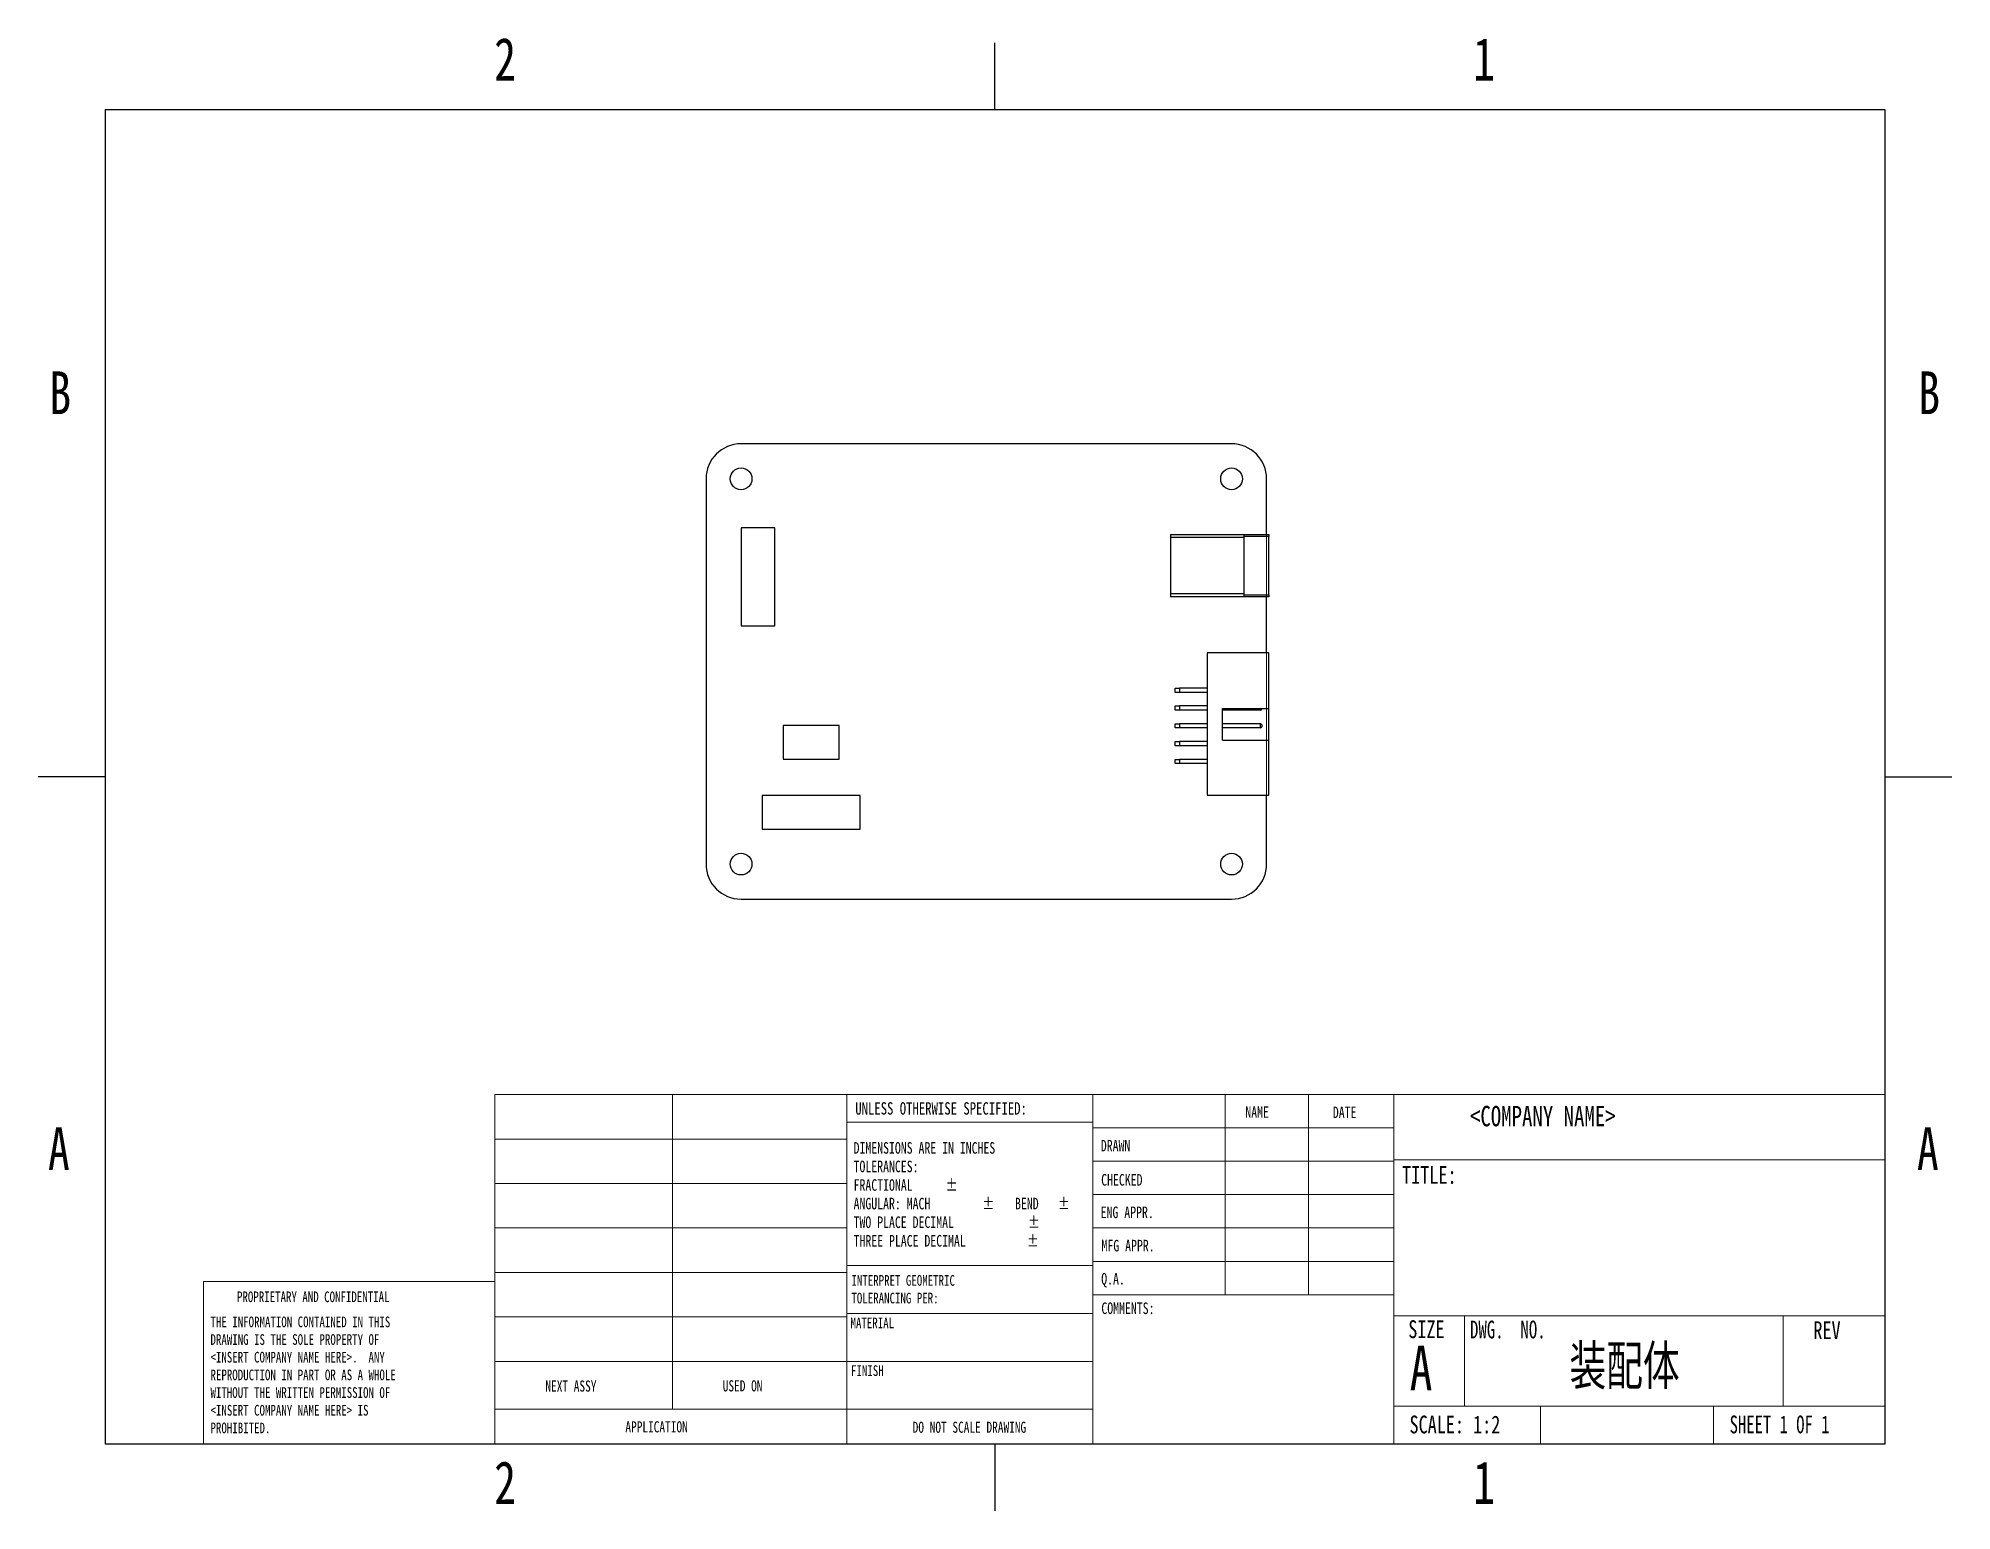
# Model space of a CAD drawing. Header units: millimetres. Extents: x 3 to 276, y 3 to 213.
import ezdxf

# ---------------------------------------------------------------- set-up
doc = ezdxf.new("R2010")
doc.units = ezdxf.units.MM
doc.styles.add('SLDTEXTSTYLE0', font='TXT', dxfattribs={"width": 0.75})
doc.styles.add('SLDTEXTSTYLE1', font='TXT', dxfattribs={"width": 0.694444})
doc.styles.add('SLDTEXTSTYLE2', font='TXT', dxfattribs={"width": 0.75, "bigfont": 'bigfont'})
doc.styles.add('SLDTEXTSTYLE3', font='TXT', dxfattribs={"width": 0.6875})

# ---------------------------------------------------------------- blocks, each defined once
blk = doc.blocks.new('SW_NOTE_0')
at = {"color": 0, "linetype": 'Continuous', "lineweight": 0, "char_height": 1.524, "attachment_point": 1, "style": 'SLDTEXTSTYLE0'}
for s, insert in [('INTERPRET GEOMETRIC', (0, 1.96)), ('TOLERANCING PER:', (0, -0.56))]:
    blk.add_mtext(s, dxfattribs=dict(at, insert=insert))
blk = doc.blocks.new('SW_NOTE_1')
at = {"color": 0, "linetype": 'Continuous', "lineweight": 0, "char_height": 1.651, "attachment_point": 1, "style": 'SLDTEXTSTYLE0'}
for s, insert in [('DIMENSIONS ARE IN INCHES', (0, 2.13)), ('TOLERANCES:', (0, -0.52)), ('FRACTIONAL', (0, -3.17)), ('%%p', (13.15, -3.17)), ('ANGULAR: MACH', (0, -5.82)), ('%%p', (18.37, -5.82)), ('BEND', (23.04, -5.82)), ('%%p', (29.16, -5.82)), ('TWO PLACE DECIMAL', (0, -8.48)), ('%%p', (24.88, -8.48)), ('THREE PLACE DECIMAL', (0, -11.13)), ('%%p', (24.73, -11.13))]:
    blk.add_mtext(s, dxfattribs=dict(at, insert=insert))
blk = doc.blocks.new('SW_NOTE_2')
at = {"color": 0, "linetype": 'Continuous', "lineweight": 0, "char_height": 1.524, "attachment_point": 1, "style": 'SLDTEXTSTYLE0'}
for s, insert in [('THE INFORMATION CONTAINED IN THIS', (0, 1.96)), ('DRAWING IS THE SOLE PROPERTY OF', (0, -0.56)), ('<INSERT COMPANY NAME HERE>.  ANY', (0, -3.08)), ('WITHOUT THE WRITTEN PERMISSION OF', (0, -8.13)), ('REPRODUCTION IN PART OR AS A WHOLE', (0, -5.61)), ('<INSERT COMPANY NAME HERE> IS', (0, -10.66)), ('PROHIBITED.', (0, -13.18))]:
    blk.add_mtext(s, dxfattribs=dict(at, insert=insert))

msp = doc.modelspace()

# ---------------------------------------------------------------- linework, layer by layer
at = {"color": 7, "linetype": 'Continuous'}
for p, q in [((139.7, 203.2), (139.7, 212.72)), ((12.7, 203.2), (12.7, 12.7)), ((12.7, 203.2), (266.7, 203.2)), ((266.7, 203.2), (266.7, 12.7)), ((12.7, 107.95), (3.17, 107.95)), ((266.7, 107.95), (276.23, 107.95)), ((266.7, 12.7), (12.7, 12.7)), ((139.7, 12.7), (139.7, 3.17))]:
    msp.add_line(p, q, dxfattribs=at)
at = {"color": 7, "linetype": 'Continuous', "lineweight": 25}
for p, q in [((173.46, 155.49), (103.46, 155.49)), ((98.46, 150.49), (98.46, 95.49)), ((178.46, 142.54), (178.46, 150.49)), ((103.46, 143.49), (103.46, 129.49)), ((108.26, 143.49), (103.46, 143.49)), ((108.26, 129.49), (108.26, 143.49)), ((164.76, 142.54), (164.76, 142.09)), ((164.76, 142.54), (175.26, 142.54)), ((164.76, 142.09), (164.76, 134.09)), ((175.26, 142.09), (164.76, 142.09)), ((175.26, 142.24), (175.26, 142.54)), ((175.26, 142.54), (178.76, 142.54)), ((178.76, 142.24), (175.26, 142.24)), ((175.26, 133.94), (175.26, 142.24)), ((178.76, 142.54), (178.76, 142.24)), ((178.76, 133.94), (178.76, 142.24)), ((175.26, 134.09), (164.76, 134.09)), ((164.76, 134.09), (164.76, 133.64)), ((175.26, 133.94), (178.76, 133.94)), ((175.26, 133.64), (175.26, 133.94)), ((178.76, 133.94), (178.76, 133.64)), ((175.26, 133.64), (164.76, 133.64)), ((178.76, 133.64), (175.26, 133.64)), ((178.46, 125.64), (178.46, 133.64)), ((103.46, 129.49), (108.26, 129.49)), ((178.76, 125.64), (169.96, 125.64)), ((169.96, 125.64), (169.96, 105.34)), ((178.76, 117.69), (178.76, 125.64)), ((165.42, 120), (165.42, 120.6)), ((165.42, 120.6), (166.02, 120.6)), ((166.02, 120.6), (166.02, 120)), ((169.96, 120.6), (166.02, 120.6)), ((166.02, 120), (165.42, 120)), ((165.42, 117.46), (165.42, 118.06)), ((165.42, 118.06), (166.02, 118.06)), ((166.02, 117.46), (165.42, 117.46)), ((169.96, 120), (166.02, 120)), ((166.02, 118.06), (166.02, 117.46)), ((169.96, 118.06), (166.02, 118.06)), ((169.96, 117.46), (166.02, 117.46)), ((172.16, 117.69), (178.76, 117.69)), ((172.16, 113.19), (172.16, 117.69)), ((177.61, 117.46), (172.16, 117.46)), ((177.61, 117.46), (177.61, 117.69)), ((177.61, 117.46), (177.76, 117.61)), ((177.76, 117.69), (177.76, 117.61)), ((178.76, 113.19), (178.76, 117.69)), ((117.46, 115.29), (109.46, 115.29)), ((109.46, 115.29), (109.46, 110.49)), ((117.46, 110.49), (117.46, 115.29)), ((165.42, 114.92), (165.42, 115.52)), ((165.42, 115.52), (166.02, 115.52)), ((166.02, 114.92), (165.42, 114.92)), ((166.02, 115.52), (166.02, 114.92)), ((169.96, 115.52), (166.02, 115.52)), ((169.96, 114.92), (166.02, 114.92)), ((177.61, 115.52), (172.16, 115.52)), ((177.61, 114.92), (172.16, 114.92)), ((177.61, 114.92), (177.61, 115.52)), ((177.76, 115.37), (177.61, 115.52)), ((177.61, 114.92), (177.76, 115.07)), ((177.76, 115.37), (177.76, 115.07)), ((165.42, 112.38), (165.42, 112.98)), ((165.42, 112.98), (166.02, 112.98)), ((166.02, 112.38), (165.42, 112.38)), ((166.02, 112.98), (166.02, 112.38)), ((169.96, 112.98), (166.02, 112.98)), ((169.96, 112.38), (166.02, 112.38)), ((172.16, 113.19), (178.76, 113.19)), ((178.76, 105.34), (178.76, 113.19)), ((109.46, 110.49), (117.46, 110.49)), ((165.42, 109.84), (165.42, 110.44)), ((165.42, 110.44), (166.02, 110.44)), ((166.02, 109.84), (165.42, 109.84)), ((166.02, 110.44), (166.02, 109.84)), ((169.96, 110.44), (166.02, 110.44)), ((169.96, 109.84), (166.02, 109.84)), ((120.46, 105.29), (106.46, 105.29)), ((106.46, 105.29), (106.46, 100.49)), ((120.46, 100.49), (120.46, 105.29)), ((169.96, 105.34), (178.76, 105.34)), ((178.46, 95.49), (178.46, 105.34)), ((106.46, 100.49), (120.46, 100.49)), ((103.46, 90.49), (173.46, 90.49))]:
    msp.add_line(p, q, dxfattribs=at)
at = {"color": 7, "linetype": 'Continuous', "lineweight": 18}
for p, q in [((178.46, 150.49), (178.46, 95.49)), ((68.35, 12.7), (68.35, 62.59)), ((68.35, 62.59), (266.7, 62.59)), ((93.7, 62.59), (93.7, 17.69)), ((118.57, 12.7), (118.57, 62.59)), ((153.66, 62.59), (153.66, 12.7)), ((172.56, 62.59), (172.56, 34.02)), ((184.46, 62.59), (184.46, 34.02)), ((196.63, 62.59), (196.63, 12.7)), ((266.7, 62.59), (266.7, 12.7)), ((153.66, 58.67), (118.57, 58.67)), ((153.66, 57.83), (196.63, 57.83)), ((68.35, 56.24), (118.57, 56.24)), ((153.66, 53.07), (196.63, 53.07)), ((196.63, 53.27), (266.7, 53.27)), ((68.35, 49.89), (118.57, 49.89)), ((153.66, 48.31), (196.63, 48.31)), ((68.35, 43.54), (118.57, 43.54)), ((196.63, 43.54), (153.66, 43.54)), ((196.63, 38.78), (153.66, 38.78)), ((68.35, 35.92), (26.77, 35.92)), ((26.77, 12.7), (26.77, 35.92)), ((68.35, 37.19), (118.57, 37.19)), ((118.57, 38.19), (153.66, 38.19)), ((196.63, 34.02), (153.66, 34.02)), ((68.35, 30.84), (118.57, 30.84)), ((118.57, 31.34), (153.66, 31.34)), ((196.63, 30.98), (266.7, 30.98)), ((206.68, 30.98), (206.68, 18.11)), ((252.17, 30.98), (252.17, 18.11)), ((68.35, 24.49), (118.57, 24.49)), ((118.57, 24.48), (153.66, 24.48)), ((68.35, 17.69), (153.66, 17.69)), ((196.63, 18.11), (266.7, 18.11)), ((217.54, 18.11), (217.54, 12.7)), ((242.22, 18.11), (242.22, 12.7)), ((266.7, 12.7), (26.77, 12.7))]:
    msp.add_line(p, q, dxfattribs=at)
at = {"color": 7, "linetype": 'Continuous', "lineweight": 25}
for centre in [(103.46, 150.49), (173.46, 150.49), (103.46, 95.49), (173.46, 95.49)]:
    msp.add_circle(centre, 1.55, dxfattribs=at)
for centre, start, end in [((103.46, 150.49), 90, 180), ((173.46, 150.49), 0, 90), ((103.46, 95.49), 180, 270), ((173.46, 95.49), 270, 0)]:
    msp.add_arc(centre, 5, start, end, dxfattribs=at)

# ---------------------------------------------------------------- block references
at = {"color": 7, "linetype": 'Continuous', "lineweight": 0}
for name, p in [('SW_NOTE_1', (119.52, 53.67)), ('SW_NOTE_0', (119.21, 34.86)), ('SW_NOTE_2', (27.75, 28.94))]:
    msp.add_blockref(name, p, dxfattribs=at)

# ---------------------------------------------------------------- texts
for s, insert, char_height, attachment_point, style in [('2', (69.79, 213.45), 6.1, 2, 'SLDTEXTSTYLE0'), ('1', (209.49, 213.45), 6.1, 2, 'SLDTEXTSTYLE0'), ('B', (6.3, 165.82), 6.1, 2, 'SLDTEXTSTYLE0'), ('B', (273, 165.82), 6.1, 2, 'SLDTEXTSTYLE0'), ('UNLESS OTHERWISE SPECIFIED:', (119.76, 61.5), 1.778, 1, 'SLDTEXTSTYLE0'), ('NAME', (175.42, 60.92), 1.651, 1, 'SLDTEXTSTYLE0'), ('DATE', (187.91, 60.88), 1.651, 1, 'SLDTEXTSTYLE0'), ('<COMPANY NAME>', (207.48, 60.97), 2.9104, 1, 'SLDTEXTSTYLE0'), ('A', (6.11, 57.91), 6.1, 2, 'SLDTEXTSTYLE0'), ('A', (272.81, 57.91), 6.1, 2, 'SLDTEXTSTYLE0'), ('DRAWN', (154.8, 56.12), 1.651, 1, 'SLDTEXTSTYLE0'), ('TITLE:', (197.79, 52.39), 2.54, 1, 'SLDTEXTSTYLE0'), ('CHECKED', (154.85, 51.24), 1.651, 1, 'SLDTEXTSTYLE0'), ('ENG APPR.', (154.78, 46.6), 1.651, 1, 'SLDTEXTSTYLE0'), ('MFG APPR.', (154.9, 41.85), 1.651, 1, 'SLDTEXTSTYLE0'), ('Q.A.', (154.86, 37.12), 1.651, 1, 'SLDTEXTSTYLE0'), ('PROPRIETARY AND CONFIDENTIAL', (31.53, 34.48), 1.524, 1, 'SLDTEXTSTYLE0'), ('COMMENTS:', (154.88, 32.91), 1.651, 1, 'SLDTEXTSTYLE0'), ('MATERIAL', (119.08, 30.75), 1.524, 1, 'SLDTEXTSTYLE0'), ('SIZE', (198.68, 30.36), 2.54, 1, 'SLDTEXTSTYLE0'), ('DWG.  NO.', (207.48, 30.32), 2.54, 1, 'SLDTEXTSTYLE1'), ('REV', (256.48, 30.22), 2.54, 1, 'SLDTEXTSTYLE0'), ('\\M+19195\\M+1947A\\M+191CC', (229.54, 26.87), 6.35, 2, 'SLDTEXTSTYLE2'), ('A', (198.88, 26.72), 6.35, 1, 'SLDTEXTSTYLE0'), ('FINISH', (119.15, 23.94), 1.524, 1, 'SLDTEXTSTYLE0'), ('NEXT ASSY', (75.54, 21.77), 1.587, 1, 'SLDTEXTSTYLE0'), ('USED ON', (100.85, 21.8), 1.587, 1, 'SLDTEXTSTYLE0'), ('SCALE: 1:2', (198.85, 16.76), 2.54, 1, 'SLDTEXTSTYLE0'), ('SHEET 1 OF 1', (244.53, 16.77), 2.54, 1, 'SLDTEXTSTYLE3'), ('APPLICATION', (86.95, 15.95), 1.5875, 1, 'SLDTEXTSTYLE0'), ('DO NOT SCALE DRAWING', (136.05, 15.89), 1.5875, 2, 'SLDTEXTSTYLE0'), ('2', (69.79, 10.25), 6.1, 2, 'SLDTEXTSTYLE0'), ('1', (209.49, 10.25), 6.1, 2, 'SLDTEXTSTYLE0')]:
    msp.add_mtext(s, dxfattribs=dict(at, insert=insert, char_height=char_height, attachment_point=attachment_point, style=style))

doc.saveas('drawing.dxf')
